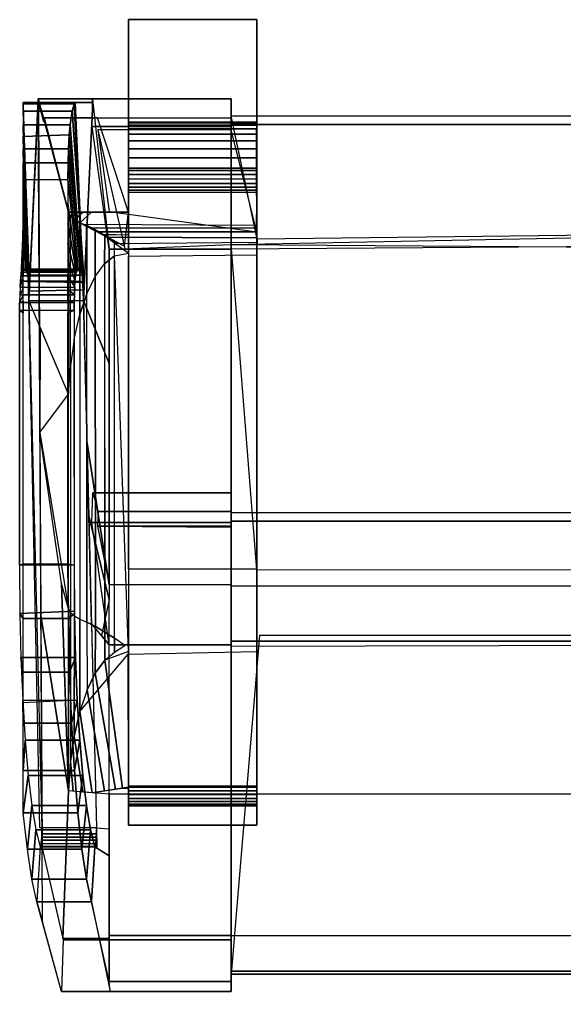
# Model space of a CAD drawing. Header units: millimetres. Extents: x -107 to 106, y -32 to 157.
# Drawn here: x -106.7 to -0.3, y -32.4 to 157 of the extents above; entities that cross this region are included whole.
import ezdxf

# ---------------------------------------------------------------- set-up
doc = ezdxf.new("R2010")
doc.units = ezdxf.units.MM
doc.layers.add('3D', color=1, linetype='Continuous')

msp = doc.modelspace()

# ---------------------------------------------------------------- linework, layer by layer
at = {"layer": '3D'}
for points in [[(-60.4, 157, 5), (-60.4, 137, 5), (-85.4, 137, 5), (-85.4, 157, 5)], [(-60.4, 157), (-60.4, 157, 5), (-85.4, 157, 5), (-85.4, 157)], [(-85.4, 157), (-85.4, 157, 5), (-85.4, 136.91, 5), (-85.4, 136.91)], [(-60.4, 157), (-85.4, 157), (-85.4, 0), (-60.4, 0)], [(-60.4, 137, 5), (-60.4, 137), (-60.4, 157), (-60.4, 157, 5)], [(-96.04, 140.52, 107.92), (-95.75, 140.82, 104.95), (-106, 140.83, 104.95), (-106, 140.54, 107.92)], [(-92.37, 140.82, 71.17), (-95.75, 140.82, 104.95), (-106, 140.83, 104.95), (-103.03, 140.82, 71.17)], [(-104.95, 104.58, 90.39), (-104.78, 103.49, 89.82), (-106, 140.82, 104.95), (-106, 140.54, 107.92)], [(-104.85, 102.22, 89.39), (-106, 140.82, 104.95), (-103.03, 140.82, 71.17), (-104.85, 102.22, 89.39)], [(-96.44, 139.13, 111.88), (-96.04, 140.52, 107.92), (-106, 140.52, 107.92), (-106, 139.15, 111.89)], [(-104.78, 106.9, 92.59), (-104.95, 104.58, 90.39), (-106, 140.52, 107.92), (-106, 139.15, 111.89)], [(-103.03, 141.52, 70.93), (-104.85, 102.22, 89.39), (-102.33, -0.54, 64.26), (-102.27, -4.48, 61.06)], [(-97.16, 119.45, 12.38), (-97.16, 83.96, 12.38), (-104.85, 102.22, 89.39), (-103.03, 141.52, 70.93)], [(-92.44, 141.52, 70.93), (-92.38, 140.84, 71.23), (-103.03, 140.82, 71.17), (-103.03, 141.52, 70.93)], [(-65.4, 137.85, 60.85), (-65.4, 141.52, 70.93), (-103.03, 141.52, 70.93), (-102, 137.82, 60.86)], [(-102, 137.82, 60.86), (-103, 141.52, 70.93), (-103.03, 140.82, 71.17), (-102.02, 137.12, 61.12)], [(-103, 141.52, 70.93), (-102.69, 76.5, 66.53), (-97.16, 83.96, 12.38), (-97.16, 119.45, 12.38)], [(-94.13, 106.9, 92.59), (-94.29, 104.58, 90.39), (-96.04, 140.52, 107.92), (-96.44, 139.12, 111.87)], [(-94.29, 104.58, 90.39), (-94.13, 103.49, 89.82), (-95.75, 140.82, 104.95), (-96.04, 140.52, 107.92)], [(-94.19, 102.22, 89.39), (-95.75, 140.82, 104.95), (-92.37, 140.82, 71.17), (-94.19, 102.22, 89.39)], [(-89.2, 89.93, 14.88), (-94.19, 102.22, 89.39), (-92.37, 140.82, 71.17), (-89.2, 112.23, 6.76)], [(-65.4, 141.52, 70.93), (-65.4, 136.13, 72.77), (-92.53, 136.13, 72.77), (-92.44, 141.52, 70.93)], [(-65.4, 137.85, 60.85), (-65.4, 132.51, 62.79), (-65.4, 136.13, 72.77), (-65.4, 141.52, 70.93)], [(-96.8, 136.44, 115.54), (-96.44, 139.12, 111.87), (-106, 139.12, 111.87), (-106, 136.44, 115.54)], [(-105.31, 107.66, 93.99), (-104.78, 106.63, 92.24), (-106, 139.12, 111.87), (-106, 136.45, 115.58)], [(-94.65, 107.66, 93.99), (-94.13, 106.63, 92.24), (-96.44, 139.12, 111.87), (-96.8, 136.44, 115.54)], [(-96.97, 134.53, 117.16), (-96.8, 136.44, 115.54), (-106, 136.44, 115.54), (-106, 134.17, 117.41)], [(-105.41, 108.04, 95.08), (-105.31, 107.66, 93.99), (-106, 136.42, 115.56), (-106, 134.27, 117.5)], [(-97.16, 119.45, 12.38), (-85.4, 119.46, 12.37), (-91.48, 137.83, 60.86), (-101.9, 137.85, 60.85)], [(-94.76, 108.04, 95.08), (-94.65, 107.66, 93.99), (-96.8, 136.44, 115.54), (-96.97, 134.53, 117.16)], [(-85.41, 135.66, 12.94), (-85.4, 126.43), (-85.4, 128.97), (-85.4, 136.4, 10.32)], [(-60.4, 137, 5), (-60.4, 136.85, 7.73), (-85.4, 136.85, 7.72), (-85.4, 137, 5)], [(-85.4, 136.91), (-85.4, 133.75), (-85.4, 136.85, 7.6), (-85.4, 136.91)], [(-60.4, 136.85, 7.73), (-60.4, 136.4, 10.45), (-85.4, 136.4, 10.45), (-85.4, 136.85, 7.72)], [(-85.4, 136.4, 10.32), (-85.4, 128.97), (-85.4, 133.75), (-85.4, 136.85, 7.6)], [(-60.4, 136.4, 10.45), (-60.4, 135.66, 13.07), (-85.4, 135.67, 13.03), (-85.4, 136.4, 10.45)], [(-65.4, 136.52, 69.91), (-65.4, 138.23, 69.29), (65.4, 138.23, 69.29), (65.4, 136.52, 69.91)], [(65.4, 138.22, 69.28), (60.35, 115.6, 3.38), (-60.29, 114.21, 3.31), (-65.4, 138.22, 69.28)], [(-65.4, 112.23, 6.76), (-65.4, 136.52, 69.91), (65.4, 136.52, 69.91), (65.4, 113.13, 5.63)], [(-60.41, 135.66, 13.07), (-60.4, 126.43), (-60.4, 129.2), (-60.4, 136.4, 10.45)], [(-60.4, 137), (-60.4, 133.75), (-60.4, 136.85, 7.73), (-60.4, 137)], [(-60.4, 136.4, 10.45), (-60.4, 129.2), (-60.4, 133.75), (-60.4, 136.85, 7.73)], [(-97.12, 131.78, 118.71), (-96.97, 134.53, 117.16), (-106, 134.17, 117.41), (-106, 131.78, 118.71)], [(-94.86, 108.24, 96.02), (-94.76, 108.04, 95.08), (-96.97, 134.53, 117.16), (-97.12, 131.78, 118.71)], [(-92.53, 136.13, 72.77), (-65.4, 136.13, 72.77), (-65.4, 112.23, 6.76), (-89.2, 112.23, 6.76)], [(-65.4, 135.47, 61.71), (-91.43, 135.47, 61.72), (-86.11, 112.31, 2.38), (-65.4, 113.13, 5.63)], [(-65.4, 135.47, 61.72), (-91.43, 135.47, 61.72), (-89.2, 119.58, 12.75), (-60.4, 115.59, 3.37)], [(-85.4, 134.65, 15.46), (-85.4, 123.91), (-85.4, 126.43), (-85.42, 135.66, 12.94)], [(-85.42, 133.35, 17.87), (-85.4, 120.78), (-85.4, 123.91), (-85.4, 134.65, 15.46)], [(-60.4, 135.66, 13.07), (-60.4, 134.65, 15.58), (-85.4, 134.65, 15.58), (-85.4, 135.67, 13.03)], [(-60.4, 134.65, 15.58), (-60.4, 133.35, 18), (-85.4, 133.35, 18), (-85.4, 134.65, 15.58)], [(-60.4, 134.65, 15.58), (-60.4, 123.91), (-60.4, 126.43), (-60.42, 135.66, 13.07)], [(-60.42, 133.35, 18), (-60.4, 120.78), (-60.4, 123.91), (-60.4, 134.65, 15.58)], [(-105.51, 108.24, 96.02), (-105.41, 108.04, 95.08), (-106, 134.17, 117.41), (-106, 131.8, 118.73)], [(-85.4, 131.81, 20.12), (-85.4, 117.56), (-85.4, 120.78), (-85.42, 133.35, 17.87)], [(-60.4, 133.35, 18), (-60.4, 131.81, 20.25), (-85.4, 131.81, 20.25), (-85.4, 133.35, 18)], [(-60.4, 131.81, 20.25), (-60.4, 117.47), (-60.4, 120.78), (-60.42, 133.35, 18)], [(-97.21, 129.07, 119.59), (-97.12, 131.78, 118.71), (-106, 131.78, 118.71), (-106, 129.07, 119.59)], [(-105.91, 108.32, 97.17), (-105.51, 108.24, 96.02), (-106, 131.78, 118.71), (-106, 129.08, 119.6)], [(-95.25, 108.32, 97.17), (-94.86, 108.24, 96.02), (-97.12, 131.78, 118.71), (-97.21, 129.07, 119.59)], [(-85.42, 130.03, 22.19), (-85.4, 115.09), (-85.4, 117.56), (-85.4, 131.81, 20.12)], [(-60.4, 131.81, 20.25), (-60.4, 130.03, 22.32), (-85.4, 130.03, 22.32), (-85.4, 131.81, 20.25)], [(-60.42, 130.03, 22.32), (-60.4, 115.09), (-60.4, 117.47), (-60.4, 131.81, 20.25)], [(-97.24, 125.82, 119.95), (-97.21, 129.07, 119.59), (-106, 129.07, 119.59), (-106, 125.82, 119.95)], [(-105.91, 108.32, 100.01), (-105.91, 108.32, 97.17), (-106, 129.07, 119.59), (-106, 125.82, 119.96)], [(-95.25, 108.32, 100.01), (-95.25, 108.32, 97.17), (-97.21, 129.07, 119.59), (-97.24, 125.82, 119.95)], [(-85.4, 128.04, 24.18), (-85.4, 113.91), (-85.4, 115.09), (-85.42, 130.03, 22.19)], [(-60.4, 130.03, 22.32), (-60.4, 128.04, 24.18), (-85.4, 128.04, 24.18), (-85.4, 130.03, 22.32)], [(-60.4, 128.04, 24.18), (-60.4, 113.91), (-60.4, 115.09), (-60.42, 130.03, 22.32)], [(-60.4, 128.04, 24.18), (-60.4, 127.56, 24.5), (-85.4, 127.57, 24.5), (-85.4, 128.04, 24.18)], [(-85.4, 128.04, 24.18), (-85.4, 123.3, 22.9), (-85.4, 116.21, 3.82), (-85.4, 128.04, 24.18)], [(-85.4, 127.57, 24.5), (-85.4, 127.41, 24.01), (-85.4, 128.04, 24.18), (-85.4, 127.57, 24.5)], [(-60.4, 127.56, 24.5), (-60.4, 126.76, 24.81), (-85.4, 126.76, 24.81), (-85.4, 127.57, 24.5)], [(-85.4, 127.41, 24.01), (-85.4, 127.57, 24.5), (-85.4, 126.76, 24.81), (-85.4, 126.36, 23.73)], [(-60.4, 116.86, 5.23), (-60.4, 128.04, 24.18), (-60.4, 127.56, 24.5), (-60.4, 116.86, 5.23)], [(-60.4, 127.56, 24.5), (-60.4, 126.76, 24.81), (-60.4, 116.86, 5.23), (-60.4, 127.56, 24.5)], [(-106.06, 108.17, 101.56), (-105.91, 108.32, 100.01), (-106, 125.82, 119.95), (-106, 121.19, 119.95)], [(-97.24, 50.84, 119.95), (-106, 50.84, 119.95), (-106, 125.82, 119.95), (-97.24, 125.82, 119.95)], [(-95.41, 108.17, 101.56), (-95.25, 108.32, 100.01), (-97.24, 125.82, 119.95), (-97.24, 121.19, 119.95)], [(-85.4, 126.77, 24.8), (-85.4, 125.9, 24.86), (-85.4, 125.56, 23.51), (-85.4, 126.36, 23.73)], [(-60.4, 126.76, 24.81), (-60.4, 125.91, 24.86), (-85.4, 125.9, 24.86), (-85.4, 126.76, 24.81)], [(-60.4, 125.91, 24.86), (-60.4, 125.06, 24.68), (-85.4, 125.06, 24.68), (-85.4, 125.9, 24.86)], [(-85.4, 125.9, 24.86), (-85.4, 125.06, 24.68), (-85.4, 124.81, 23.31), (-85.4, 125.56, 23.51)], [(-60.4, 125.06, 24.68), (-60.4, 124.31, 24.27), (-85.4, 124.3, 24.27), (-85.4, 125.06, 24.68)], [(-85.4, 124.81, 23.31), (-85.4, 125.06, 24.68), (-85.4, 124.3, 24.27), (-85.4, 124.09, 23.11)], [(-60.4, 126.76, 24.81), (-60.4, 125.91, 24.86), (-60.4, 116.86, 5.23), (-60.4, 126.76, 24.81)], [(-60.4, 125.91, 24.86), (-60.4, 125.06, 24.68), (-60.4, 116.86, 5.23), (-60.4, 125.91, 24.86)], [(-60.4, 125.06, 24.68), (-60.4, 124.31, 24.27), (-60.4, 116.86, 5.23), (-60.4, 125.06, 24.68)], [(-60.4, 124.31, 24.27), (-60.4, 123.71, 23.67), (-85.4, 123.71, 23.67), (-85.4, 124.3, 24.27)], [(-85.4, 124.09, 23.11), (-85.4, 124.3, 24.27), (-85.4, 123.71, 23.67), (-85.4, 123.3, 22.9)], [(-60.4, 123.71, 23.67), (-60.4, 123.3, 22.9), (-85.4, 123.3, 22.9), (-85.4, 123.71, 23.67)], [(-60.37, 115.59, 3.37), (-60.43, 114.86, 5.1), (-60.4, 123.3, 22.9), (-60.37, 115.59, 3.37)], [(-60.4, 124.31, 24.27), (-60.4, 123.71, 23.67), (-60.4, 116.86, 5.23), (-60.4, 124.31, 24.27)], [(-60.4, 123.71, 23.67), (-60.4, 123.3, 22.9), (-60.4, 116.86, 5.23), (-60.4, 123.71, 23.67)], [(-106.21, 107.72, 103.06), (-106.06, 108.17, 101.56), (-106, 121.19, 119.95), (-106, 117.14, 119.95)], [(-95.56, 107.72, 103.06), (-95.41, 108.17, 101.56), (-97.24, 121.19, 119.95), (-97.24, 117.14, 119.95)], [(-96.75, 118.69, 10.31), (-97.16, 119.45, 12.38), (-97.16, 83.96, 12.38), (-96.76, 89.58, 10.33)], [(-96.75, 118.69, 10.31), (-96.25, 119.45, 12.38), (-97.16, 119.45, 12.38), (-96.75, 118.69, 10.31)], [(-95.98, 117.99, 8.39), (-94.36, 119.45, 12.38), (-96.25, 119.45, 12.38), (-96.75, 118.69, 10.31)], [(-94.93, 117.39, 6.74), (-92.62, 119.45, 12.38), (-94.36, 119.45, 12.38), (-95.98, 117.99, 8.39)], [(-85.4, 119.46, 12.37), (-92.62, 119.45, 12.38), (-94.93, 117.39, 6.74), (-86.23, 112.82, 3.7)], [(-96.75, 118.69, 10.31), (-95.98, 117.99, 8.39), (-96.02, 94.7, 8.47), (-96.76, 89.58, 10.33)], [(-94.93, 117.39, 6.74), (-95.98, 117.99, 8.39), (-96.02, 94.7, 8.47), (-94.92, 99.5, 6.72)], [(-106.47, 105.99, 105.66), (-106.34, 107.02, 104.39), (-106, 115.7, 119.95), (-106, 111.24, 119.95)], [(-106.34, 107.02, 104.39), (-106.21, 107.72, 103.06), (-106, 117.14, 119.95), (-106, 115.7, 119.95)], [(-95.69, 107.02, 104.39), (-95.56, 107.72, 103.06), (-97.24, 117.14, 119.95), (-97.24, 113.32, 119.95)], [(-93.6, 116.85, 5.28), (-94.93, 117.39, 6.74), (-94.92, 99.5, 6.72), (-93.57, 103.53, 5.25)], [(-86.23, 112.82, 3.7), (-94.93, 117.39, 6.74), (-94, 117.01, 5.67), (-86.23, 112.82, 3.7)], [(-94, 117.01, 5.67), (-92.6, 116.36, 4.53), (-60.4, 116.34, 4.21), (-60.4, 116.86, 5.23)], [(-91.94, 116.02, 4.03), (-93.6, 116.85, 5.28), (-93.56, 39.55, 5.25), (-91.87, 38.7, 3.99)], [(-93.58, 116.85, 5.26), (-93.57, 103.53, 5.25), (-91.95, 106.88, 4.04), (-91.94, 116.02, 4.03)], [(-92.6, 116.36, 4.53), (-91.2, 115.6, 3.62), (-60.4, 115.59, 3.37), (-60.4, 116.34, 4.21)], [(-90.06, 114.9, 3.11), (-91.94, 116.02, 4.03), (-91.95, 106.88, 4.04), (-90.12, 109.37, 3.13)], [(-90.06, 114.9, 3.11), (-91.94, 116.02, 4.03), (-91.87, 38.7, 3.99), (-90.06, 37.62, 3.11)], [(-91.2, 115.6, 3.62), (-89.54, 114.57, 2.92), (-60.4, 114.44, 2.65), (-60.4, 115.59, 3.37)], [(-85.4, 113.91), (-85.4, 115.68, 3.03), (-85.4, 116.21, 3.82), (-85.4, 111.45)], [(60.35, 115.6, 3.38), (60.4, 49.68, 24.88), (-60.4, 49.76, 24.86), (-65.4, 113.13, 5.63)], [(-60.4, 114.43, 2.67), (-60.29, 114.21, 3.31), (-60.43, 114.86, 5.1), (-60.37, 115.59, 3.37)], [(-60.39, 115.59, 3.37), (-60.38, 116.34, 4.21), (-60.4, 113.91), (-60.37, 115.59, 3.37)], [(-60.4, 114.44, 2.65), (-60.4, 112.93), (-60.4, 113.91), (-60.4, 115.59, 3.37)], [(-85.4, 111.45), (-85.4, 114.98, 2.83), (-90.37, 115.08, 3.27), (-85.4, 111.45)], [(-85.4, 111.45), (-85.4, 114.98, 2.83), (-90.22, 115, 3.17), (-85.4, 111.45)], [(-90.06, 114.9, 3.11), (-90.12, 109.37, 3.13), (-88.13, 110.96, 2.57), (-88.18, 113.68, 2.57)], [(-89.54, 114.57, 2.92), (-87.62, 113.32, 2.48), (-60.4, 113.6, 2.38), (-60.4, 114.44, 2.65)], [(-60.4, 114.44, 2.65), (-60.4, 113.6, 2.38), (-60.4, 111.97), (-60.4, 112.93)], [(-60.4, 113.6, 2.38), (-60.29, 114.21, 3.31), (-60.4, 114.44, 2.65), (-60.4, 113.6, 2.38)], [(-60.4, 109.09, 3.27), (-60.29, 114.21, 3.31), (-60.4, 112.51, 2.27), (-60.4, 110.33, 2.82)], [(-60.4, 112.51, 2.27), (-60.29, 114.21, 3.31), (-60.4, 113.6, 2.38), (-60.4, 112.51, 2.27)], [(-95.82, 105.99, 105.66), (-95.69, 107.02, 104.39), (-97.24, 113.32, 119.95), (-97.24, 110.08, 119.95)], [(-65.4, 46.84, 30.56), (-89.2, 46.84, 30.56), (-89.2, 112.23, 6.76), (-65.4, 112.23, 6.76)], [(65.4, 112.23, 6.76), (65.4, 46.59, 29.84), (-65.4, 46.59, 29.84), (-65.4, 113.13, 5.63)], [(-65.4, 46.59, 29.84), (-65.4, 46.84, 30.56), (-65.4, 112.23, 6.76), (-65.4, 112.19, 5.97)], [(-60.4, 113.6, 2.38), (-60.4, 112.51, 2.27), (-60.4, 110.95), (-60.4, 111.97)], [(-60.4, 112.51, 2.27), (-60.4, 111.36, 2.45), (-60.4, 109.9), (-60.4, 110.95)], [(-106.57, 104.83, 106.62), (-106.47, 105.99, 105.66), (-106, 111.24, 119.95), (-106, 107, 119.95)], [(-95.91, 104.83, 106.62), (-95.82, 105.99, 105.66), (-97.24, 110.08, 119.95), (-97.24, 107, 119.95)], [(-90.06, 37.62, 3.11), (-88.17, 36.4, 2.57), (-88.13, 110.96, 2.57), (-90.12, 109.37, 3.13)], [(-88.13, 110.96, 2.57), (-85.4, 111.45), (-85.4, 34.21), (-85.4, 33.8, 2.54)], [(-60.4, 49.89, 24.82), (-85.4, 49.89, 24.82), (-85.4, 110.9, 2.61), (-60.4, 111.1, 2.54)], [(-60.4, 111.36, 2.45), (-60.4, 111.1, 2.54), (-60.4, 109.59), (-60.4, 109.9)], [(-60.4, 109.59), (-60.4, 111.1, 2.54), (-60.4, 46.04, 23.02), (-60.4, 39.34)], [(-106.06, 108.17, 101.56), (-106.21, 107.72, 103.06), (-95.56, 107.72, 103.06), (-95.41, 108.17, 101.56)], [(-95.25, 108.32, 100.01), (-105.91, 108.32, 100.01), (-106.06, 108.17, 101.56), (-95.41, 108.17, 101.56)], [(-94.76, 108.04, 95.08), (-105.41, 108.04, 95.08), (-105.91, 108.32, 97.17), (-95.25, 108.32, 97.17)], [(-95.25, 108.32, 97.17), (-105.62, 108.32, 97.17), (-105.91, 108.32, 100.01), (-95.25, 108.32, 100.01)], [(-94.39, 107.15, 93.12), (-94.76, 108.04, 95.08), (-105.41, 108.04, 95.08), (-105.04, 107.15, 93.12)], [(-106.65, 103.32, 107.43), (-106.01, 104.35, 119.85), (-106, 107, 119.95), (-106.57, 104.84, 106.65)], [(-106.34, 107.02, 104.39), (-106.47, 105.99, 105.66), (-95.82, 105.99, 105.66), (-95.82, 107.02, 104.39)], [(-106.21, 107.72, 103.06), (-106.34, 107.02, 104.39), (-95.69, 107.02, 104.39), (-95.56, 107.72, 103.06)], [(-94.21, 105.74, 91.49), (-94.39, 107.15, 93.12), (-105.04, 107.15, 93.12), (-105.05, 105.94, 91.47)], [(-95.99, 103.32, 107.43), (-97.24, 104.35, 119.95), (-97.24, 107, 119.95), (-95.92, 104.74, 106.67)], [(-106.69, 101.86, 107.86), (-106, 102.13, 119.95), (-106, 104.35, 119.95), (-106.65, 103.32, 107.43)], [(-106.57, 104.83, 106.62), (-106.65, 103.32, 107.43), (-95.99, 103.32, 107.43), (-95.92, 104.74, 106.67)], [(-106.47, 105.99, 105.66), (-106.57, 104.83, 106.62), (-95.92, 104.74, 106.67), (-95.82, 105.99, 105.66)], [(-94.28, 104.28, 90.22), (-94.4, 105.93, 91.46), (-105.05, 105.94, 91.47), (-104.86, 104.03, 90.11)], [(-94.19, 102.22, 89.39), (-94.28, 104.28, 90.22), (-104.86, 104.03, 90.11), (-104.86, 102.22, 89.39)], [(-96.04, 101.86, 107.86), (-97.24, 102.13, 119.95), (-97.24, 104.35, 119.95), (-95.99, 103.32, 107.43)], [(-106.69, 101.86, 107.86), (-96.04, 101.86, 107.86), (-95.99, 103.32, 107.43), (-106, 103.32, 107.43)], [(-93.57, 103.53, 5.25), (-94.92, 99.5, 6.72), (-94.91, 40.1, 6.71), (-93.56, 39.55, 5.25)], [(-106.7, 100.32, 108.01), (-106.69, 101.86, 107.86), (-106, 102.13, 119.95), (-106, 99.75, 119.95)], [(-106.7, 100.32, 108.01), (-96.05, 100.32, 108.01), (-96.04, 101.86, 107.86), (-106.69, 101.86, 107.86)], [(-91.68, -0.54, 64.26), (-102.74, -0.54, 64.26), (-104.85, 102.22, 89.39), (-94.19, 102.22, 89.39)], [(-96.05, 100.32, 108.01), (-96.04, 101.86, 107.86), (-97.24, 102.13, 119.95), (-97.23, 99.75, 119.84)], [(-89.2, 46.84, 30.56), (-93.52, 74.44, 82.6), (-94.19, 102.22, 89.39), (-89.2, 89.93, 14.88)], [(-106.7, 50.68, 108.01), (-106, 50.84, 119.95), (-106, 99.75, 119.95), (-106.7, 100.32, 108.01)], [(-106.7, 100.32, 108.01), (-96.05, 100.32, 108.01), (-96.05, 50.68, 108.01), (-106.7, 50.68, 108.01)], [(-96.05, 50.68, 108.01), (-97.24, 50.84, 119.95), (-97.24, 99.75, 119.95), (-96.05, 100.32, 108.01)], [(-96.02, 94.7, 8.47), (-94.92, 99.5, 6.72), (-94.91, 40.1, 6.71), (-95.98, 40.72, 8.4)], [(-102.64, 96.97, 67.25), (-102.69, 76.5, 66.53), (-97.16, 42.17, 12.38), (-97.16, 83.96, 12.38)], [(-96.76, 41.43, 10.35), (-95.98, 40.72, 8.4), (-96.02, 94.7, 8.47), (-96.76, 89.58, 10.33)], [(-97.16, 83.96, 12.38), (-96.76, 89.58, 10.33), (-96.76, 41.43, 10.35), (-97.16, 42.17, 12.38)], [(-97.16, 6.68, 12.38), (-98.5, 47.05, 25.81), (-102.69, 76.5, 66.53), (-102.5, 40.86, 64.12)], [(-97.16, 42.17, 12.38), (-98.5, 47.05, 25.81), (-102.69, 76.5, 66.53), (-97.16, 42.17, 12.38)], [(-93.17, 60.3, 79.14), (-93.52, 74.44, 82.6), (-89.2, 46.84, 30.56), (-89.2, 43.94, 31.61)], [(-65.4, 58.96, 73.08), (-92.57, 58.96, 73.08), (-92.36, 64.78, 70.97), (-65.4, 64.78, 70.97)], [(-65.4, 61.09, 60.9), (-65.4, 64.75, 70.99), (-92.36, 64.78, 70.97), (-91.35, 61.09, 60.9)], [(-65.4, 61.09, 60.9), (-65.4, 55.32, 63.02), (-65.4, 58.96, 73.08), (-65.4, 64.78, 70.97)], [(-65.4, 58.07, 62.01), (-65.4, 61.1, 60.91), (-91.35, 61.09, 60.9), (-91.45, 58.26, 61.93)], [(-65.4, 59.24, 69.9), (-65.4, 60.94, 69.28), (65.4, 60.94, 69.28), (65.4, 59.24, 69.9)], [(65.4, 60.94, 69.28), (65.4, 35.84, 5.63), (-65.4, 35.84, 5.63), (-65.4, 60.94, 69.28)], [(-65.4, 60.92, 69.24), (-65.4, 57.97, 70.36), (-65.4, 34.82, 6), (-65.4, 35.84, 5.63)], [(-90.69, 36.93, 36.06), (-92.66, 39.32, 74.01), (-93.17, 60.3, 79.14), (-89.2, 43.92, 31.62)], [(-65.4, 35.11, 7.21), (-89.2, 35.11, 7.21), (-92.57, 58.96, 73.08), (-65.4, 58.96, 73.08)], [(-65.4, 59.24, 69.9), (65.4, 59.24, 69.9), (65.4, 35.11, 7.21), (-65.4, 34.82, 6)], [(-65.4, 58.26, 61.93), (-91.45, 58.26, 61.93), (-89.2, 46.9, 30.54), (-65.4, 46.84, 30.56)], [(-60.4, 39.61), (-60.4, 46.04, 23.02), (-60.4, 54.8, 23.03), (-60.4, 54.8)], [(-106.63, 41.23, 107.23), (-106, 40.24, 119.14), (-106, 50.84, 119.95), (-106.7, 50.68, 108.01)], [(-106.63, 41.23, 107.23), (-95.98, 41.68, 107.27), (-95.98, 50.68, 108.01), (-106.7, 50.68, 108.01)], [(-97.16, 40.24, 119.14), (-106, 40.24, 119.14), (-106, 50.84, 119.95), (-97.24, 50.84, 119.95)], [(-95.97, 41.23, 107.23), (-97.16, 40.24, 119.14), (-97.24, 50.84, 119.95), (-96.05, 50.68, 108.01)], [(-97.16, 42.17, 12.38), (-98.5, 47.05, 25.81), (-97.16, 6.68, 12.38), (-97.16, 42.17, 12.38)], [(-60.4, 39.61), (-60.4, 39.56, 5.23), (-60.4, 46.04, 23.02), (-60.4, 39.61)], [(-89.2, 35.11, 7.21), (-89.2, 43.94, 31.61), (-90.69, 36.93, 36.06), (-89.2, 35.11, 7.21)], [(-106.42, 32.68, 105.12), (-95.76, 32.68, 105.12), (-95.98, 41.68, 107.27), (-106.63, 41.23, 107.23)], [(-97.16, 42.17, 12.38), (-96.76, 41.43, 10.35), (-96.75, 12.37, 10.31), (-97.16, 6.68, 12.38)], [(-106.42, 32.68, 105.12), (-106, 29.79, 116.71), (-106, 40.24, 119.14), (-106.63, 41.23, 107.23)], [(-96.92, 29.79, 116.71), (-106, 29.79, 116.71), (-106, 40.24, 119.14), (-97.16, 40.24, 119.14)], [(-97.16, 6.68, 12.38), (-102.5, 40.86, 64.12), (-102.27, -4.48, 61.06), (-98.21, -22.11, 22.86)], [(-95.76, 32.68, 105.12), (-96.92, 29.79, 116.71), (-97.16, 40.24, 119.14), (-95.97, 41.23, 107.23)], [(-96.76, 41.43, 10.35), (-95.98, 40.72, 8.4), (-96.05, 17.24, 8.53), (-96.75, 12.37, 10.31)], [(-95.98, 40.72, 8.4), (-94.91, 40.1, 6.71), (-94.95, 22.12, 6.76), (-96.05, 17.24, 8.53)], [(-94.91, 40.1, 6.71), (-93.56, 39.55, 5.25), (-93.51, 26.38, 5.21), (-94.95, 22.12, 6.76)], [(-91.87, 38.7, 3.99), (-93.56, 39.55, 5.25), (-93.51, 26.38, 5.21), (-91.92, 29.64, 4.02)], [(-89.2, 35.11, 7.21), (-92.66, 39.32, 74.01), (-91.68, -0.54, 64.26), (-89.2, -0.7, 20.27)], [(-90.06, 37.62, 3.11), (-91.87, 38.7, 3.99), (-91.92, 29.64, 4.02), (-90.07, 32.14, 3.11)], [(-60.4, 39.08, 4.27), (-60.4, 39.56, 5.23), (-60.4, 39.61), (-60.4, 39.08)], [(-60.4, 38.29, 3.37), (-60.4, 39.08, 4.27), (-60.4, 39.08), (-60.4, 38.29)], [(-60.4, 37.39, 2.76), (-60.4, 38.29, 3.37), (-60.4, 38.29), (-60.4, 37.39)], [(-88.13, 33.68, 2.57), (-88.17, 36.4, 2.57), (-90.06, 37.62, 3.11), (-90.07, 32.14, 3.11)], [(-86.11, 35.03, 2.38), (-88.17, 36.4, 2.57), (-88.13, 33.68, 2.57), (-86.11, 35.03, 2.38)], [(-65.4, -29.05, 27.32), (65.4, -29.05, 27.32), (60.4, 36.93, 3.31), (-59.88, 36.93, 3.31)], [(-60.4, 36.31, 2.37), (-60.4, 37.39, 2.76), (-60.4, 37.39), (-60.4, 36.31)], [(-60.4, 35.25, 2.27), (-60.4, 36.31, 2.37), (-60.4, 36.31), (-60.4, 35.59)], [(-65.4, -30.5, 31.13), (-89.2, -30.5, 31.13), (-89.2, 35.11, 7.21), (-65.4, 35.11, 7.21)], [(-85.4, 7.59, 12.08), (-85.4, 16.38), (-85.4, 34.21), (-85.4, 33.8, 2.54)], [(-65.4, -28.43, 29.02), (-65.4, 35.84, 5.63), (65.4, 35.84, 5.63), (65.4, -28.43, 29.02)], [(-65.4, -20.77, 26.23), (-65.4, -20.34, 27.43), (-65.4, 35.11, 7.21), (-65.4, 34.82, 6)], [(-60.4, 34.64, 2.32), (-60.4, 35.25, 2.27), (-60.4, 35.59), (-60.4, 35.06, 0.02)], [(-60.4, 34.08, 2.45), (-60.4, 34.64, 2.32), (-60.4, 35.06), (-60.4, 34.55)], [(-60.4, 33.8, 2.54), (-60.4, 34.08, 2.45), (-60.4, 34.55), (-60.4, 34.21)], [(-60.4, 7.59, 12.08), (-60.4, 16.38), (-60.4, 34.21), (-60.4, 33.8, 2.54)], [(-106.07, 24.34, 101.63), (-106, 19.89, 112.73), (-106, 29.79, 116.71), (-106.42, 32.68, 105.12)], [(-106.07, 24.34, 101.63), (-95.41, 24.34, 101.63), (-95.76, 32.68, 105.12), (-106.42, 32.68, 105.12)], [(-95.41, 24.34, 101.63), (-96.52, 19.89, 112.72), (-96.92, 29.79, 116.71), (-95.76, 32.68, 105.12)], [(-85.4, 7.41, 12.14), (-92.54, 6.28, 12.52), (-94.95, 22.12, 6.76), (-85.46, 33.32, 2.68)], [(-90.07, 32.14, 3.11), (-86.58, 7.23, 12.2), (-85.4, 7.23, 12.21), (-85.4, 33.8, 2.54)], [(-60.4, 7.59, 12.08), (-85.4, 7.59, 12.08), (-85.46, 33.32, 2.68), (-60.4, 33.8, 2.54)], [(-91.92, 29.64, 4.02), (-87.95, 7.01, 12.27), (-86.58, 7.23, 12.2), (-90.07, 32.14, 3.11)], [(-96.52, 19.89, 112.72), (-106, 19.87, 112.77), (-106, 29.79, 116.71), (-96.92, 29.79, 116.71)], [(-93.51, 26.38, 5.21), (-90.09, 6.67, 12.39), (-87.95, 7.01, 12.27), (-91.92, 29.64, 4.02)], [(-94.95, 22.12, 6.76), (-92.54, 6.28, 12.52), (-90.09, 6.67, 12.39), (-93.51, 26.38, 5.21)], [(-105.58, 16.55, 96.79), (-106, 10.64, 107.28), (-106, 19.89, 112.73), (-106.07, 24.34, 101.63)], [(-94.93, 16.55, 96.79), (-95.41, 24.34, 101.63), (-106.04, 23.86, 101.33), (-105.58, 16.55, 96.79)], [(-94.93, 16.55, 96.79), (-95.98, 10.65, 107.26), (-96.52, 19.89, 112.72), (-95.41, 24.34, 101.63)], [(-94.95, 22.12, 6.76), (-92.54, 6.28, 12.52), (-94.33, 6.44, 12.47), (-96.05, 17.24, 8.53)], [(-95.98, 10.65, 107.26), (-106, 10.64, 107.28), (-106, 19.89, 112.73), (-96.52, 19.89, 112.72)], [(-96.05, 17.24, 8.53), (-94.33, 6.44, 12.47), (-96.21, 6.59, 12.41), (-96.75, 12.37, 10.31)], [(-104.99, 9.69, 90.85), (-105.95, 2.37, 100.45), (-106, 10.65, 107.26), (-105.58, 16.55, 96.79)], [(-94.34, 9.69, 90.85), (-94.93, 16.55, 96.79), (-105.58, 16.55, 96.79), (-104.99, 9.69, 90.85)], [(-94.34, 9.69, 90.85), (-95.3, 2.37, 100.45), (-95.98, 10.65, 107.26), (-94.93, 16.55, 96.79)], [(-85.4, 6.67, 12.26), (-85.4, 7.59, 12.08), (-85.4, 16.38), (-85.4, 15.26)], [(-85.4, 5.91, 12.19), (-85.4, 6.67, 12.26), (-85.4, 15.26), (-85.4, 14.49)], [(-60.4, 6.67, 12.26), (-60.4, 7.59, 12.08), (-60.4, 16.38), (-60.4, 15.26)], [(-60.4, 5.91, 12.19), (-60.4, 6.67, 12.26), (-60.4, 15.26), (-60.4, 14.49)], [(-85.4, 5.18, 11.92), (-85.4, 5.91, 12.19), (-85.4, 14.49), (-85.4, 13.22)], [(-60.4, 5.18, 11.92), (-60.4, 5.91, 12.19), (-60.4, 14.49), (-60.4, 13.22)], [(-96.75, 12.37, 10.31), (-96.21, 6.59, 12.41), (-97.16, 6.68, 12.38), (-96.75, 12.37, 10.31)], [(-85.4, 4.58, 11.51), (-85.4, 5.18, 11.92), (-85.4, 13.22), (-85.4, 12.23)], [(-85.4, 4.09, 10.96), (-85.4, 4.58, 11.51), (-85.4, 12.23), (-85.4, 11.35)], [(-60.4, 4.58, 11.51), (-60.4, 5.18, 11.92), (-60.4, 13.22), (-60.4, 12.23)], [(-60.4, 4.09, 10.96), (-60.4, 4.58, 11.51), (-60.4, 12.23), (-60.4, 11.35)], [(-95.3, 2.37, 100.45), (-105.95, 2.37, 100.45), (-106, 10.65, 107.26), (-95.98, 10.65, 107.26)], [(-104.29, 3.83, 83.86), (-105.16, -4.69, 92.53), (-105.95, 2.37, 100.45), (-104.99, 9.69, 90.85)], [(-93.64, 3.83, 83.86), (-94.34, 9.69, 90.85), (-104.99, 9.69, 90.85), (-104.29, 3.83, 83.86)], [(-93.64, 3.83, 83.86), (-94.51, -4.69, 92.53), (-95.3, 2.37, 100.45), (-94.34, 9.69, 90.85)], [(-85.4, 3.74, 10.28), (-85.4, 10.37), (-85.4, 11.35), (-85.4, 4.09, 10.96)], [(-85.4, 0), (-85.4, 3.74, 10.28), (-85.4, 10.37), (-85.4, 0)], [(-60.4, 3.74, 10.28), (-60.4, 10.37), (-60.4, 11.35), (-60.4, 4.09, 10.96)], [(-60.4, 0), (-60.4, 3.74, 10.28), (-60.4, 10.37), (-60.4, 0)], [(-85.4, 7.41, 12.14), (-85.4, 7.59, 12.08), (-60.4, 7.59, 12.08), (-60.4, 7.41, 12.14)], [(-98.21, -22.11, 22.86), (-89.2, -22.11, 22.86), (-89.2, 6, 12.62), (-97.16, 6.68, 12.38)], [(-89.2, 6, 14.56), (-89.2, -21.49, 24.57), (89.2, -21.49, 24.57), (89.2, 6, 14.56)], [(-85.4, 6.67, 12.26), (-85.4, 7.41, 12.14), (-60.4, 7.41, 12.14), (-60.4, 6.67, 12.26)], [(-85.4, 5.95, 12.2), (-85.4, 6.67, 12.26), (-60.4, 6.67, 12.26), (-60.4, 5.91, 12.19)], [(-85.4, 5.18, 11.92), (-85.4, 5.95, 12.2), (-60.4, 5.91, 12.19), (-60.4, 5.18, 11.92)], [(-103.51, -0.89, 75.96), (-104.27, -10.52, 83.6), (-105.16, -4.69, 92.53), (-104.29, 3.83, 83.86)], [(-92.85, -0.89, 75.96), (-93.64, 3.83, 83.86), (-104.29, 3.83, 83.86), (-103.51, -0.89, 75.96)], [(-92.85, -0.89, 75.96), (-93.62, -10.52, 83.6), (-94.51, -4.69, 92.53), (-93.64, 3.83, 83.86)], [(-85.4, 4.58, 11.51), (-85.4, 5.18, 11.92), (-60.4, 5.18, 11.92), (-60.4, 4.58, 11.51)], [(-85.4, 4.09, 10.96), (-85.4, 4.58, 11.51), (-60.4, 4.58, 11.51), (-60.4, 4.09, 10.96)], [(-85.4, 3.74, 10.28), (-85.4, 4.09, 10.96), (-60.4, 4.09, 10.96), (-60.4, 3.74, 10.28)], [(-94.51, -4.69, 92.53), (-105.16, -4.69, 92.53), (-105.95, 2.37, 100.45), (-95.3, 2.37, 100.45)], [(-85.4, 0), (-85.4, 3.74, 10.28), (-60.4, 3.74, 10.28), (-60.4, 0)], [(-102.67, -4.23, 67.6), (-103.3, -14.94, 73.89), (-104.27, -10.52, 83.6), (-103.51, -0.89, 75.96)], [(-92.02, -4.23, 67.6), (-92.85, -0.89, 75.96), (-103.51, -0.89, 75.96), (-102.67, -4.23, 67.6)], [(-102.35, -2.34, 64.38), (-102.33, -1.69, 64.21), (-102.34, -4.43, 62.24), (-102.39, -4.4, 63.04)], [(-91.7, -2.34, 64.38), (-91.68, -1.69, 64.21), (-102.33, -1.69, 64.21), (-102.35, -2.34, 64.38)], [(-102.33, -1.69, 64.21), (-102.33, -1.02, 64.19), (-102.31, -4.45, 61.72), (-102.34, -4.43, 62.24)], [(-102.33, -1.02, 64.19), (-102.33, -0.54, 64.26), (-102.27, -4.48, 61.06), (-102.31, -4.45, 61.72)], [(-91.68, -1.69, 64.21), (-91.69, -0.54, 64.26), (-102.33, -0.54, 64.26), (-102.33, -1.69, 64.21)], [(-92.02, -4.23, 67.6), (-92.65, -14.94, 73.89), (-93.62, -10.52, 83.6), (-92.85, -0.89, 75.96)], [(-91.7, -2.34, 64.38), (-91.68, -1.69, 64.21), (-91.69, -4.43, 62.24), (-91.74, -4.4, 63.04)], [(-91.69, -0.54, 64.26), (-89.2, -0.7, 20.27), (-89.2, -5.96, 22.18), (-91.61, -4.48, 61.06)], [(-91.68, -1.69, 64.21), (-91.68, -1.02, 64.19), (-91.65, -4.45, 61.72), (-91.69, -4.43, 62.24)], [(-91.68, -1.02, 64.19), (-91.68, -0.54, 64.26), (-91.61, -4.48, 61.06), (-91.65, -4.45, 61.72)], [(-102.58, -4.29, 66.09), (-102.54, -4.31, 65.44), (-102.47, -3.77, 65.53), (-102.52, -4.05, 66.08)], [(-91.91, -4.13, 66.49), (-91.8, -3.68, 65.43), (-102.45, -3.61, 65.33), (-102.56, -4.17, 66.48)], [(-102.54, -4.31, 65.44), (-102.5, -4.34, 64.76), (-102.43, -3.45, 65.14), (-102.47, -3.77, 65.53)], [(-102.43, -3.46, 65.13), (-102.38, -2.92, 64.68), (-102.44, -4.37, 63.95), (-102.5, -4.34, 64.76)], [(-91.8, -3.68, 65.43), (-91.73, -2.92, 64.68), (-102.38, -2.92, 64.68), (-102.45, -3.61, 65.33)], [(-102.38, -2.92, 64.68), (-102.35, -2.34, 64.38), (-102.39, -4.4, 63.04), (-102.44, -4.37, 63.95)], [(-91.7, -2.92, 64.68), (-91.7, -2.34, 64.38), (-102.35, -2.34, 64.38), (-102.38, -2.92, 64.68)], [(-91.92, -4.29, 66.09), (-91.88, -4.31, 65.44), (-91.81, -3.77, 65.53), (-91.87, -4.05, 66.08)], [(-91.88, -4.31, 65.44), (-91.84, -4.34, 64.76), (-91.77, -3.45, 65.14), (-91.81, -3.77, 65.53)], [(-91.77, -3.46, 65.13), (-91.73, -2.92, 64.68), (-91.79, -4.37, 63.95), (-91.84, -4.34, 64.76)], [(-91.73, -2.92, 64.68), (-91.7, -2.34, 64.38), (-91.74, -4.4, 63.04), (-91.79, -4.37, 63.95)], [(-93.62, -10.53, 83.61), (-104.27, -10.52, 83.6), (-105.16, -4.69, 92.53), (-94.51, -4.69, 92.53)], [(-102.67, -4.23, 67.6), (-103.3, -14.94, 73.89), (-102.23, -18.82, 63.22), (-102.27, -4.48, 61.06)], [(-92.02, -4.23, 67.6), (-91.91, -4.13, 66.49), (-102.56, -4.17, 66.48), (-102.67, -4.23, 67.6)], [(-98.14, -22.36, 22.18), (-98.5, -32.44, 25.81), (-102.23, -18.82, 63.22), (-102.27, -4.48, 61.06)], [(-89.2, -30.5, 31.13), (-92.65, -14.94, 73.89), (-92.02, -4.23, 67.6), (-89.2, -5.96, 22.18)], [(-91.97, -4.26, 67.14), (-91.87, -4.05, 66.08), (-91.92, -4.29, 66.09), (-91.97, -4.26, 67.15)], [(-92.65, -14.94, 73.89), (-103.3, -14.94, 73.89), (-104.27, -10.52, 83.6), (-93.62, -10.52, 83.6)], [(-98.5, -32.42, 25.85), (-103.3, -14.94, 73.89), (-92.65, -14.94, 73.89), (-88.97, -32.42, 25.85)], [(-65.4, -22.36, 22.18), (-65.4, -20.43, 27.46), (-65.4, -30.5, 31.13), (-65.4, -32.42, 25.85)], [(-98.14, -22.36, 22.18), (-98.5, -32.44, 25.81), (-65.4, -32.42, 25.85), (-65.4, -22.36, 22.18)], [(-89.2, -22.36, 22.18), (-89.2, -22.11, 22.86), (-98.21, -22.11, 22.86), (-98.14, -22.36, 22.18)], [(-65.4, -22.36, 22.18), (-65.4, -21.49, 24.57), (-89.2, -21.49, 24.57), (-89.2, -22.36, 22.18)], [(-65.4, -29.05, 27.32), (-65.4, -28.43, 29.02), (65.4, -28.43, 29.02), (65.4, -29.05, 27.32)], [(-89.2, -30.5, 31.13), (-65.4, -30.5, 31.13), (-65.4, -32.42, 25.85), (-88.97, -32.42, 25.85)]]:
    msp.add_3dface(points, dxfattribs=at)

doc.saveas('drawing.dxf')
